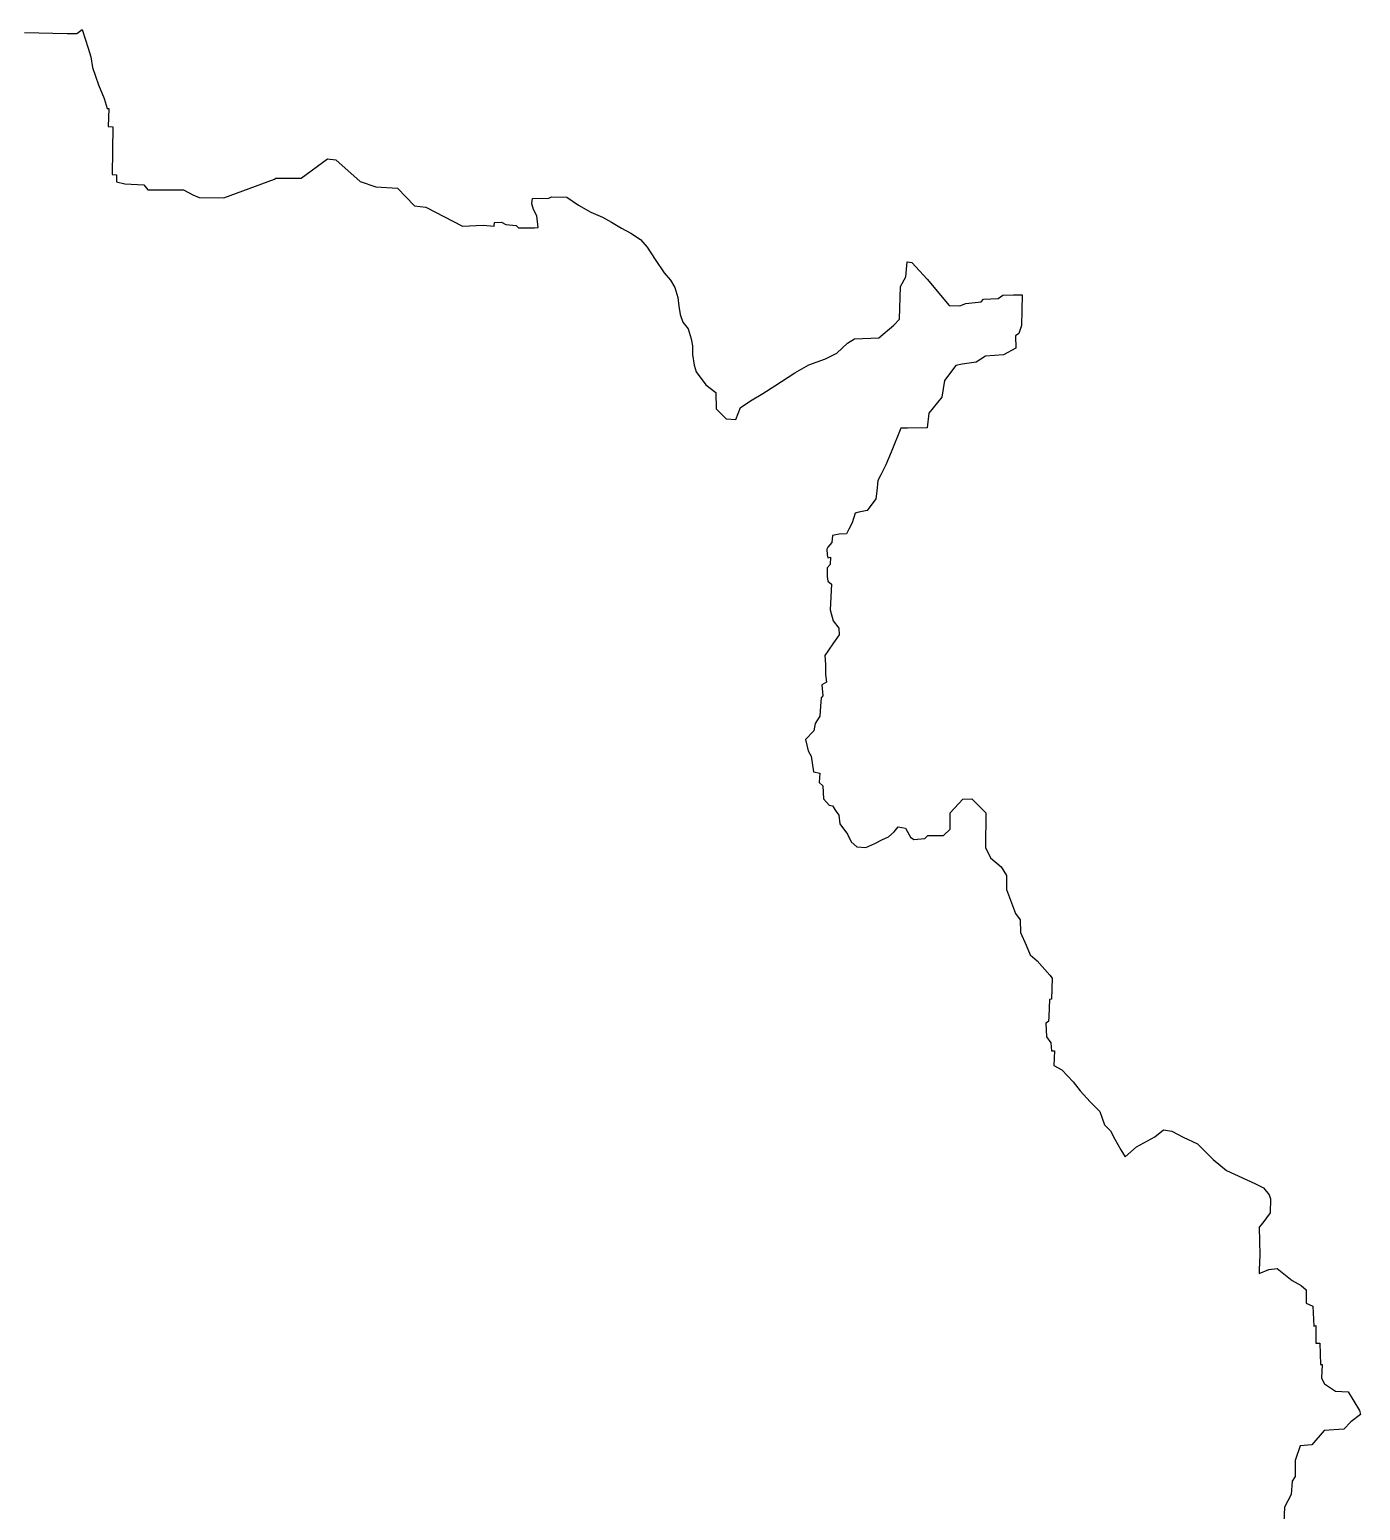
# Model space of a CAD drawing. Header units: metres. Extents: x 286514 to 315744, y 2051737 to 2084751.
# Drawn here: x 301129 to 315744, y 2068244 to 2084499 of the extents above; entities that cross this region are included whole.
import ezdxf

# ---------------------------------------------------------------- set-up
doc = ezdxf.new("R2010")
doc.units = ezdxf.units.M
doc.header["$MEASUREMENT"] = 0
doc.layers.add('TALUKA BOUNDRY', color=150, linetype='Continuous')

msp = doc.modelspace()

# ---------------------------------------------------------------- linework, layer by layer
at = {"layer": 'TALUKA BOUNDRY'}
msp.add_polyline3d([(301072, 2084467, 0), (301540, 2084456, 0), (301647, 2084455, 0), (301707, 2084499, 0), (301772, 2084294, 0), (301802, 2084199, 0), (301821, 2084083, 0), (301884, 2083893, 0), (301947, 2083744, 0), (301980, 2083632, 0), (301999, 2083633, 0), (301992, 2083435, 0), (302042, 2083431, 0), (302037, 2082907, 0), (302082, 2082904, 0), (302084, 2082827, 0), (302174, 2082805, 0), (302382, 2082794, 0), (302427, 2082740, 0), (302819, 2082739, 0), (302923, 2082684, 0), (302993, 2082657, 0), (303263, 2082651, 0), (303818, 2082856, 0), (303835, 2082870, 0), (304112, 2082867, 0), (304401, 2083080, 0), (304494, 2083068, 0), (304760, 2082832, 0), (304931, 2082774, 0), (305171, 2082760, 0), (305355, 2082563, 0), (305481, 2082550, 0), (305882, 2082341, 0), (306111, 2082351, 0), (306232, 2082343, 0), (306233, 2082382, 0), (306312, 2082387, 0), (306359, 2082360, 0), (306472, 2082350, 0), (306500, 2082323, 0), (306675, 2082324, 0), (306714, 2082327, 0), (306698, 2082454, 0), (306663, 2082525, 0), (306643, 2082588, 0), (306647, 2082620, 0), (306653, 2082644, 0), (306830, 2082648, 0), (306859, 2082663, 0), (307028, 2082661, 0), (307156, 2082571, 0), (307294, 2082495, 0), (307420, 2082441, 0), (307521, 2082386, 0), (307628, 2082320, 0), (307731, 2082263, 0), (307838, 2082194, 0), (307910, 2082110, 0), (307999, 2081974, 0), (308099, 2081831, 0), (308169, 2081747, 0), (308216, 2081667, 0), (308249, 2081560, 0), (308259, 2081462, 0), (308272, 2081373, 0), (308302, 2081287, 0), (308361, 2081213, 0), (308393, 2081106, 0), (308409, 2081028, 0), (308409, 2080934, 0), (308427, 2080815, 0), (308449, 2080741, 0), (308557, 2080601, 0), (308664, 2080515, 0), (308670, 2080337, 0), (308779, 2080227, 0), (308886, 2080220, 0), (308938, 2080352, 0), (309066, 2080434, 0), (309182, 2080504, 0), (309313, 2080588, 0), (309534, 2080731, 0), (309685, 2080819, 0), (309871, 2080885, 0), (309996, 2080946, 0), (310110, 2081057, 0), (310187, 2081104, 0), (310455, 2081116, 0), (310622, 2081256, 0), (310682, 2081321, 0), (310694, 2081679, 0), (310752, 2081785, 0), (310765, 2081951, 0), (310818, 2081943, 0), (310986, 2081760, 0), (311228, 2081472, 0), (311346, 2081468, 0), (311412, 2081494, 0), (311578, 2081510, 0), (311604, 2081539, 0), (311767, 2081547, 0), (311816, 2081585, 0), (311934, 2081586, 0), (312030, 2081588, 0), (312024, 2081251, 0), (311992, 2081165, 0), (311958, 2081139, 0), (311959, 2081003, 0), (311826, 2080930, 0), (311628, 2080914, 0), (311526, 2080847, 0), (311371, 2080825, 0), (311300, 2080811, 0), (311175, 2080649, 0), (311147, 2080463, 0), (311005, 2080287, 0), (310986, 2080127, 0), (310772, 2080124, 0), (310698, 2080124, 0), (310591, 2079859, 0), (310531, 2079722, 0), (310479, 2079610, 0), (310444, 2079551, 0), (310432, 2079433, 0), (310423, 2079347, 0), (310326, 2079219, 0), (310235, 2079202, 0), (310196, 2079191, 0), (310161, 2079084, 0), (310126, 2079017, 0), (310100, 2078964, 0), (310021, 2078962, 0), (309948, 2078945, 0), (309938, 2078868, 0), (309896, 2078818, 0), (309884, 2078797, 0), (309889, 2078735, 0), (309894, 2078702, 0), (309926, 2078708, 0), (309922, 2078628, 0), (309888, 2078591, 0), (309887, 2078497, 0), (309895, 2078446, 0), (309937, 2078413, 0), (309920, 2078129, 0), (309955, 2078010, 0), (310016, 2077927, 0), (310021, 2077856, 0), (309958, 2077767, 0), (309901, 2077687, 0), (309861, 2077628, 0), (309868, 2077530, 0), (309870, 2077420, 0), (309881, 2077337, 0), (309830, 2077308, 0), (309840, 2077187, 0), (309822, 2077163, 0), (309816, 2077072, 0), (309806, 2076962, 0), (309755, 2076883, 0), (309740, 2076803, 0), (309651, 2076706, 0), (309678, 2076581, 0), (309712, 2076525, 0), (309738, 2076353, 0), (309808, 2076337, 0), (309802, 2076234, 0), (309841, 2076198, 0), (309848, 2076056, 0), (309909, 2075987, 0), (309946, 2075978, 0), (309987, 2075915, 0), (310018, 2075875, 0), (310026, 2075780, 0), (310112, 2075669, 0), (310153, 2075583, 0), (310215, 2075529, 0), (310314, 2075522, 0), (310410, 2075566, 0), (310489, 2075606, 0), (310560, 2075638, 0), (310625, 2075691, 0), (310666, 2075747, 0), (310750, 2075734, 0), (310805, 2075636, 0), (310839, 2075609, 0), (310960, 2075619, 0), (310992, 2075652, 0), (311167, 2075653, 0), (311238, 2075723, 0), (311240, 2075901, 0), (311379, 2076053, 0), (311478, 2076055, 0), (311629, 2075900, 0), (311628, 2075521, 0), (311680, 2075409, 0), (311798, 2075308, 0), (311859, 2075212, 0), (311857, 2075058, 0), (311956, 2074798, 0), (312009, 2074727, 0), (312013, 2074587, 0), (312074, 2074448, 0), (312118, 2074343, 0), (312196, 2074278, 0), (312333, 2074118, 0), (312358, 2074085, 0), (312353, 2073857, 0), (312328, 2073854, 0), (312323, 2073665, 0), (312320, 2073609, 0), (312288, 2073594, 0), (312295, 2073443, 0), (312343, 2073376, 0), (312353, 2073290, 0), (312384, 2073287, 0), (312377, 2073127, 0), (312464, 2073079, 0), (312589, 2072947, 0), (312667, 2072849, 0), (312776, 2072729, 0), (312882, 2072624, 0), (312935, 2072477, 0), (312999, 2072409, 0), (313049, 2072319, 0), (313112, 2072203, 0), (313160, 2072126, 0), (313285, 2072234, 0), (313486, 2072345, 0), (313580, 2072421, 0), (313673, 2072408, 0), (313796, 2072341, 0), (313956, 2072266, 0), (314127, 2072095, 0), (314272, 2071976, 0), (314584, 2071832, 0), (314680, 2071786, 0), (314741, 2071709, 0), (314757, 2071664, 0), (314753, 2071510, 0), (314673, 2071399, 0), (314633, 2071352, 0), (314638, 2071045, 0), (314631, 2070888, 0), (314634, 2070844, 0), (314738, 2070890, 0), (314829, 2070901, 0), (314994, 2070769, 0), (315095, 2070712, 0), (315148, 2070664, 0), (315149, 2070520, 0), (315220, 2070487, 0), (315234, 2070268, 0), (315254, 2070274, 0), (315255, 2070081, 0), (315298, 2070081, 0), (315306, 2069845, 0), (315323, 2069845, 0), (315316, 2069694, 0), (315350, 2069635, 0), (315470, 2069554, 0), (315608, 2069545, 0), (315733, 2069342, 0), (315744, 2069295, 0), (315639, 2069216, 0), (315562, 2069134, 0), (315347, 2069121, 0), (315210, 2068962, 0), (315083, 2068952, 0), (315028, 2068791, 0), (315026, 2068616, 0), (314995, 2068563, 0), (314982, 2068418, 0), (314910, 2068281, 0), (314899, 2068027, 0)], dxfattribs=at)

doc.saveas('drawing.dxf')
